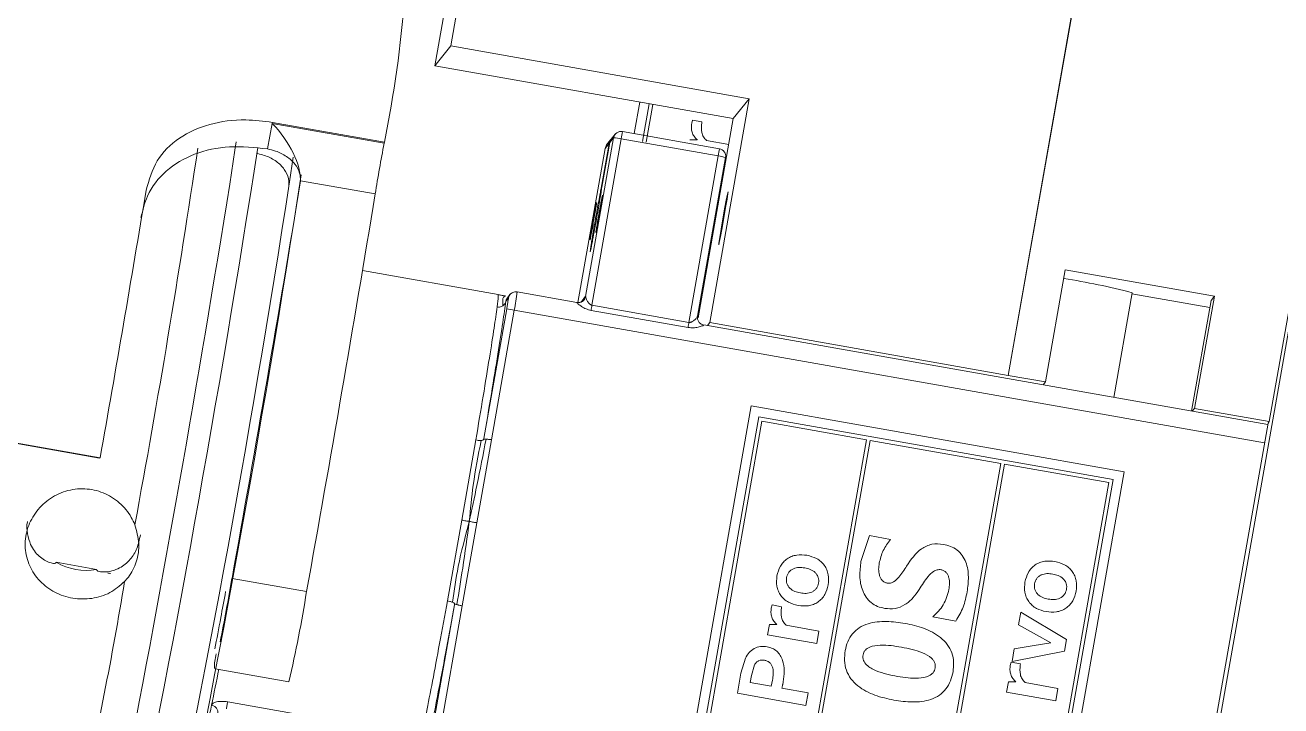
# Model space of a CAD drawing. Header units: millimetres. Extents: x 0 to 1189, y 0 to 841.
# Drawn here: x 363.57 to 370.2, y 474.14 to 477.74 of the extents above; entities that cross this region are included whole.
import ezdxf

# ---------------------------------------------------------------- set-up
doc = ezdxf.new("R2010")
doc.units = ezdxf.units.MM
doc.layers.get('0').update_dxf_attribs({"lineweight": 18})

msp = doc.modelspace()

# ---------------------------------------------------------------- linework, layer by layer
at = {"color": 7, "linetype": 'Continuous', "lineweight": 15}
for p, q in [((371.4075, 482.7591), (369.1856, 470.1583)), ((368.7572, 475.8874), (369.838, 481.9966)), ((370.1357, 475.6437), (371.2165, 481.7529)), ((365.8147, 477.6256), (366.023, 478.807)), ((365.9389, 478.7022), (365.7306, 477.5209)), ((368.7572, 475.8874), (369.1738, 478.2501)), ((365.7306, 477.5209), (365.8147, 477.6256)), ((365.8147, 477.6256), (367.3901, 477.3472)), ((365.7306, 477.5209), (367.306, 477.2424)), ((366.812, 477.3297), (366.7826, 477.1633)), ((366.812, 477.3297), (366.7826, 477.1633)), ((367.1818, 476.1658), (367.3901, 477.3472)), ((367.3901, 477.3472), (367.306, 477.2424)), ((364.8719, 477.2171), (364.846, 477.0822)), ((364.8729, 477.2223), (364.8719, 477.2171)), ((364.8719, 477.2171), (365.4627, 477.1127)), ((364.8729, 477.2223), (365.4637, 477.1179)), ((367.0864, 477.2175), (367.0903, 477.234)), ((367.0903, 477.234), (367.1403, 477.2251)), ((367.306, 477.2424), (367.1207, 476.1915)), ((367.1403, 477.2251), (367.1393, 477.2197)), ((365.4637, 477.1179), (365.4627, 477.1127)), ((366.5266, 476.3036), (366.6744, 477.1418)), ((366.5597, 476.2577), (366.7146, 477.1358)), ((366.6536, 477.1159), (366.6119, 476.8798)), ((366.6583, 477.1296), (366.6374, 477.1036)), ((366.6744, 477.1418), (366.6536, 477.1159)), ((366.6826, 477.1599), (366.6618, 477.1339)), ((366.7146, 477.1358), (367.2266, 477.0453)), ((367.2328, 477.0837), (366.7207, 477.1743)), ((366.7207, 477.1743), (366.7207, 477.1742)), ((367.0764, 477.1309), (367.1148, 477.1305)), ((367.1148, 477.1305), (367.115, 477.1315)), ((366.6292, 477.0855), (366.4857, 476.2716)), ((366.6084, 476.8754), (366.6501, 477.1115)), ((366.6501, 477.1115), (366.6292, 477.0855)), ((367.2327, 477.0837), (367.2328, 477.0837)), ((367.2266, 477.0453), (367.0717, 476.1672)), ((367.1174, 476.1992), (367.2652, 477.0374)), ((365.0214, 476.9144), (365.0209, 476.9145)), ((365.4152, 476.8448), (365.0214, 476.9144)), ((366.0647, 476.3145), (365.3483, 476.4411)), ((369.0587, 476.4438), (368.9542, 475.8526)), ((369.8465, 476.3046), (369.0587, 476.4438)), ((366.1332, 476.3198), (366.1306, 476.3175)), ((366.4802, 476.2722), (366.1651, 476.3279)), ((366.1651, 476.3279), (366.1651, 476.3278)), ((369.4119, 476.3234), (369.3145, 475.7712)), ((366.1187, 476.2954), (366.1052, 476.2786)), ((366.1269, 476.3135), (366.1132, 476.2964)), ((366.515, 476.2829), (366.5129, 476.2813)), ((366.5265, 476.3046), (366.5266, 476.3036)), ((367.0717, 476.1672), (366.5597, 476.2577)), ((369.4109, 476.3181), (369.8224, 476.2453)), ((369.8291, 476.2829), (369.726, 475.6985)), ((369.7419, 475.7134), (369.8465, 476.3046)), ((369.8291, 476.2829), (369.8465, 476.3046)), ((365.9889, 475.554), (366.1095, 476.2378)), ((366.0291, 475.548), (366.1496, 476.2318)), ((366.5551, 476.2304), (367.0671, 476.1399)), ((367.1168, 476.1898), (367.1161, 476.1962)), ((370.128, 475.6274), (367.1497, 476.1538)), ((367.1694, 476.1504), (367.1818, 476.1658)), ((367.1818, 476.1658), (368.7572, 475.8874)), ((368.7572, 475.8874), (368.9542, 475.8526)), ((368.9417, 475.8371), (368.9542, 475.8526)), ((367.4007, 475.7265), (366.7411, 471.9856)), ((367.4008, 475.7265), (366.7411, 471.9856)), ((367.4008, 475.7265), (367.4007, 475.7265)), ((369.37, 475.3784), (367.4008, 475.7265)), ((366.799, 472.0261), (367.4413, 475.6685)), ((367.4413, 475.6685), (369.3121, 475.3379)), ((369.7294, 475.6979), (369.7419, 475.7134)), ((369.7419, 475.7134), (370.1357, 475.6437)), ((363.1721, 475.5897), (363.9598, 475.4505)), ((363.1753, 475.591), (363.963, 475.4518)), ((366.8222, 472.0423), (367.4575, 475.6454)), ((367.4575, 475.6454), (368.0089, 475.5479)), ((369.2969, 470.9144), (370.1295, 475.636)), ((370.1295, 475.636), (370.1357, 475.6437)), ((365.9464, 475.5464), (365.873, 475.1235)), ((365.9518, 475.1095), (366.0291, 475.548)), ((368.0089, 475.5479), (367.3736, 471.9449)), ((367.3933, 471.9414), (368.0286, 475.5444)), ((368.0286, 475.5444), (368.7178, 475.4226)), ((363.9598, 475.4505), (363.963, 475.4518)), ((368.7178, 475.4226), (368.0825, 471.8195)), ((368.1022, 471.8161), (368.7375, 475.4191)), ((368.7375, 475.4191), (369.2889, 475.3217)), ((369.3121, 475.3379), (368.6698, 471.6954)), ((368.7104, 471.6375), (369.37, 475.3784)), ((369.2889, 475.3217), (368.6536, 471.7186)), ((365.873, 475.1235), (365.7966, 474.6968)), ((365.8744, 474.6711), (365.9518, 475.1095)), ((367.9802, 474.9059), (368.0252, 475.0417)), ((368.0252, 475.0417), (368.1365, 475.0221)), ((363.9435, 474.8636), (363.7314, 474.9011)), ((364.6593, 474.8163), (365.0531, 474.7467)), ((365.3527, 471.9456), (365.8343, 474.6771)), ((365.3928, 471.9397), (365.8744, 474.6711)), ((367.5068, 474.6592), (367.5107, 474.6757)), ((367.5107, 474.6757), (367.5607, 474.6668)), ((367.5607, 474.6668), (367.5597, 474.6614)), ((368.4817, 474.5912), (368.3588, 474.613)), ((368.8117, 474.5718), (368.8234, 474.638)), ((368.8234, 474.638), (369.0657, 474.4933)), ((367.4871, 474.5177), (367.4968, 474.5726)), ((367.4968, 474.5726), (367.5352, 474.5722)), ((367.5352, 474.5722), (367.5354, 474.5733)), ((367.5855, 474.5686), (367.7585, 474.538)), ((367.7585, 474.538), (367.7469, 474.4718)), ((368.8117, 474.5718), (368.9062, 474.5185)), ((367.7469, 474.4718), (367.4871, 474.5177)), ((368.9062, 474.5185), (368.9834, 474.4766)), ((368.9834, 474.4766), (368.9832, 474.4756)), ((369.0657, 474.4933), (369.0548, 474.4314)), ((368.7892, 474.4445), (368.7776, 474.3783)), ((369.0548, 474.4314), (368.7776, 474.3783)), ((368.8947, 474.4625), (368.7892, 474.4445)), ((364.5711, 474.3395), (364.9601, 474.2708)), ((367.3701, 474.3951), (367.3463, 474.3151)), ((367.402, 474.3033), (367.4185, 474.3597)), ((368.7685, 474.3568), (368.7724, 474.3733)), ((368.7724, 474.3733), (368.8224, 474.3645)), ((368.8224, 474.3645), (368.8214, 474.359)), ((367.3463, 474.3151), (367.3278, 474.2098)), ((367.3955, 474.2661), (367.402, 474.3033)), ((367.5059, 474.2466), (367.3955, 474.2661)), ((367.5133, 474.2789), (367.5059, 474.2466)), ((368.7488, 474.2153), (368.7585, 474.2702)), ((368.7585, 474.2702), (368.7969, 474.2698)), ((368.7969, 474.2698), (368.7971, 474.2709)), ((368.8472, 474.2662), (369.0203, 474.2356)), ((367.6894, 474.1459), (367.3278, 474.2098)), ((367.5622, 474.2366), (367.7011, 474.2121)), ((367.7011, 474.2121), (367.6894, 474.1459)), ((369.0086, 474.1694), (368.7488, 474.2153)), ((369.0203, 474.2356), (369.0086, 474.1694)), ((365.6606, 473.9836), (364.6366, 474.1646))]:
    msp.add_line(p, q, dxfattribs=at)
at = {"color": 8, "linetype": 'Continuous', "lineweight": 15}
for p, q in [((366.8259, 477.121), (366.8612, 477.321)), ((366.8456, 477.1176), (366.8809, 477.3175)), ((367.1651, 477.1269), (367.282, 477.1062)), ((366.0961, 476.3027), (366.1009, 476.3056)), ((366.5024, 476.2746), (366.5265, 476.3046)), ((366.1496, 476.2318), (370.1111, 475.5316))]:
    msp.add_line(p, q, dxfattribs=at)
for points in [[(364.6806, 477.1206), (364.6741, 477.0754), (364.6471, 476.8963)], [(366.6501, 477.1115), (366.651, 477.1116), (366.6528, 477.1114)], [(366.4801, 476.2721), (366.4802, 476.2722), (366.4802, 476.2722)]]:
    msp.add_lwpolyline(points, dxfattribs=at)
at = {"color": 7, "linetype": 'Continuous', "lineweight": 15}
for points in [[(367.2563, 476.7196), (367.2656, 476.7728), (367.273, 476.8174), (367.2774, 476.8466), (367.2782, 476.856), (367.2753, 476.844), (367.269, 476.8126), (367.2605, 476.7665), (367.2508, 476.7127), (367.2416, 476.6594), (367.2342, 476.6148), (367.2297, 476.5856), (367.2289, 476.5763), (367.2318, 476.5883), (367.2381, 476.6197), (367.2467, 476.6658), (367.2563, 476.7196)], [(366.1651, 476.3278), (366.1572, 476.3284), (366.1571, 476.3284)], [(366.0641, 476.3141), (366.065, 476.3142), (366.0654, 476.312), (366.0654, 476.3073), (366.065, 476.3002), (366.0641, 476.2907), (366.0628, 476.2789), (366.0612, 476.2648), (366.059, 476.2483)], [(366.4802, 476.2722), (366.4802, 476.2722), (366.4802, 476.2721)]]:
    msp.add_lwpolyline(points, dxfattribs=at)
for centre, radius, start, end in [((359.4867, 478.341), 6.1009, 348.43461, 355.70793), ((366.6894, 477.1046), 0.0399, 137.40566, 169.99945), ((366.6895, 477.1045), 0.04, 141.27719, 169.98799), ((366.6929, 477.1089), 0.04, 141.2512, 170.01447), ((366.7138, 477.1349), 0.04, 79.96976, 170.00633), ((366.7138, 477.1349), 0.04, 141.25144, 170.01374), ((366.6376, 476.7568), 0.3868, 78.51625, 84.53458), ((281.875, 490.0375), 83.9255, 348.380966, 351.124788), ((376.5536, 475.0095), 11.2885, 169.26227, 170.64315), ((366.6687, 477.0786), 0.04, 141.27746, 169.98821), ((367.2258, 477.0444), 0.04, 350.00609, 79.99569), ((367.1761, 476.7021), 0.3469, 75.12271, 81.63575), ((294.6525, 487.7658), 71.1989, 347.974657, 351.259425), ((211.3192, 502.4571), 155.0143, 349.967204, 350.496995), ((271.2497, 491.8185), 94.582, 349.00316, 350.922529), ((225.9528, 499.8357), 140.9449, 349.775116, 350.640649), ((226.3445, 499.7665), 140.9471, 349.775123, 350.640642), ((368.5574, 473.1114), 3.3237, 75.10297, 81.46458), ((366.4873, 476.3108), 0.0399, 259.79972, 349.6733), ((368.4675, 475.9195), 1.9375, 169.94682, 170.76532), ((366.0726, 475.8528), 0.3868, 78.51625, 84.53456), ((369.0062, 475.8244), 1.9646, 169.95246, 170.75968), ((367.1494, 476.1534), 0.000494, 325.40912, 51.64147), ((363.8878, 475.1673), 0.3087, 239.56116, 280.38998), ((340.4815, 479.1341), 24.5603, 349.08137, 349.8745), ((357.8022, 475.9175), 7.3448, 347.04458, 350.82795), ((364.8733, 474.3431), 0.307, 165.95279, 180.50807)]:
    msp.add_arc(centre, radius, start, end, dxfattribs=at)
at = {"color": 8, "linetype": 'Continuous', "lineweight": 15}
for centre, radius, start, end in [((366.0935, 477.2555), 0.6325, 349.09455, 352.62052), ((308.5881, 485.4058), 56.5063, 349.48998, 351.53331), ((366.6078, 477.1647), 0.6302, 349.08579, 352.62363), ((294.4561, 487.8121), 71.3448, 347.969557, 351.314493), ((364.5998, 476.5305), 1.5784, 349.09104, 352.62293), ((366.1581, 476.2885), 0.04, 133.46057, 169.98267), ((366.4784, 476.2717), 0.00187, 352.03027, 12.61926), ((366.4871, 476.3115), 0.0399, 310.53441, 350.01935), ((346.1015, 477.7579), 18.2324, 346.87406, 350.66302), ((353.2911, 476.5386), 11.5112, 348.00785, 348.97006), ((364.1632, 474.2058), 0.3923, 339.31582, 351.35699)]:
    msp.add_arc(centre, radius, start, end, dxfattribs=at)
at = {"color": 7, "linetype": 'Continuous', "lineweight": 15}
msp.add_ellipse((364.8496, 477.0788), major_axis=(-0.148, 0.215), ratio=0.402557, start_param=3.614341, end_param=5.110995, dxfattribs=at)
for points, knots in [([(364.2062, 476.8644), (364.2216, 476.9184), (364.2523, 477.0264), (364.374, 477.1463), (364.5372, 477.2195), (364.7123, 477.2426), (364.8257, 477.2283), (364.8729, 477.2223)], [0, 0, 0, 0, 0.1800156, 0.3601596, 0.5380231, 0.7168313, 0.8443721, 0.8443721, 0.8443721, 0.8443721]), ([(367.115, 477.1315), (367.1093, 477.1371), (367.0979, 477.1482), (367.0875, 477.1701), (367.0843, 477.1899), (367.0847, 477.2057), (367.0858, 477.2136), (367.0864, 477.2175)], [0, 0, 0, 0, 0.02377193, 0.04754433, 0.07131033, 0.08322006, 0.09513947, 0.09513947, 0.09513947, 0.09513947]), ([(367.1393, 477.2197), (367.1378, 477.2028), (367.1354, 477.1775), (367.1473, 477.145), (367.1591, 477.1329), (367.1651, 477.1269)], [0, 0, 0, 0, 0.0503418, 0.0755808, 0.100815, 0.100815, 0.100815, 0.100815]), ([(364.846, 477.0822), (364.7789, 477.0893), (364.6447, 477.1037), (364.4561, 477.0621), (364.3048, 476.973), (364.2113, 476.8521), (364.1882, 476.759), (364.1786, 476.7203)], [0, 0, 0, 0, 0.1809191, 0.3618501, 0.5423193, 0.7210009, 0.8480928, 0.8480928, 0.8480928, 0.8480928]), ([(364.7883, 477.0595), (364.8102, 477.0541), (364.8539, 477.0431), (364.9082, 477.0084), (364.9458, 476.9641), (364.9601, 476.9225), (364.9593, 476.8978), (364.959, 476.8903)], [0, 0, 0, 0, 0.0592243, 0.1184485, 0.1776509, 0.2367943, 0.2629849, 0.2629849, 0.2629849, 0.2629849]), ([(365.0209, 476.9145), (365.0203, 476.9278), (365.0192, 476.9581), (364.9944, 477.0035), (364.9497, 477.0442), (364.897, 477.0707), (364.8606, 477.0789), (364.846, 477.0822)], [0, 0, 0, 0, 0.0463579, 0.1057238, 0.1649933, 0.2243068, 0.2637416, 0.2637416, 0.2637416, 0.2637416]), ([(366.5788, 476.7155), (366.5816, 476.7312), (366.5873, 476.7632), (366.5955, 476.8083), (366.603, 476.848), (366.6066, 476.8664), (366.6084, 476.8754)], [0, 0, 0, 0, 0.0399485, 0.0813404, 0.1227202, 0.1626669, 0.1626669, 0.1626669, 0.1626669]), ([(366.6119, 476.8798), (366.6107, 476.8714), (366.6081, 476.8543), (366.6018, 476.8161), (366.5943, 476.7719), (366.5887, 476.74), (366.586, 476.7244)], [0, 0, 0, 0, 0.0386867, 0.0787729, 0.1188648, 0.1575492, 0.1575492, 0.1575492, 0.1575492]), ([(366.5649, 476.6981), (366.5672, 476.711), (366.5718, 476.7368), (366.578, 476.7702), (366.5825, 476.7929), (366.5846, 476.8015), (366.584, 476.7948), (366.5808, 476.7737), (366.5755, 476.7415), (366.571, 476.7158), (366.5688, 476.7029)], [0, 0, 0, 0, 0.0250007, 0.0499985, 0.0749961, 0.0999941, 0.1249914, 0.1499895, 0.174988, 0.1999883, 0.1999883, 0.1999883, 0.1999883]), ([(366.596, 476.7369), (366.5983, 476.7498), (366.6029, 476.7757), (366.6091, 476.809), (366.6136, 476.8317), (366.6158, 476.8403), (366.6152, 476.8336), (366.612, 476.8125), (366.6066, 476.7803), (366.6021, 476.7546), (366.5999, 476.7417)], [0, 0, 0, 0, 0.0250029, 0.0500034, 0.0750036, 0.1000058, 0.125007, 0.1500077, 0.1750088, 0.2000117, 0.2000117, 0.2000117, 0.2000117]), ([(366.586, 476.7244), (366.5829, 476.7072), (366.576, 476.6685), (366.5672, 476.6208), (366.5604, 476.585), (366.5563, 476.5638), (366.5546, 476.5563), (366.554, 476.5536)], [0, 0, 0, 0, 0.040801, 0.0924133, 0.1226156, 0.1553747, 0.173756, 0.173756, 0.173756, 0.173756]), ([(366.5999, 476.7417), (366.5976, 476.7288), (366.593, 476.703), (366.5868, 476.6696), (366.5823, 476.6469), (366.5801, 476.6383), (366.5807, 476.645), (366.584, 476.6661), (366.5893, 476.6983), (366.5938, 476.724), (366.596, 476.7369)], [0, 0, 0, 0, 0.0250008, 0.0499977, 0.0749954, 0.0999936, 0.124991, 0.1499893, 0.1749878, 0.1999883, 0.1999883, 0.1999883, 0.1999883]), ([(366.5688, 476.7029), (366.5665, 476.69), (366.5619, 476.6642), (366.5556, 476.6308), (366.5511, 476.6081), (366.549, 476.5995), (366.5496, 476.6062), (366.5528, 476.6273), (366.5581, 476.6595), (366.5626, 476.6852), (366.5649, 476.6981)], [0, 0, 0, 0, 0.0250033, 0.0500027, 0.0750045, 0.100005, 0.1250081, 0.1500073, 0.1750083, 0.2000117, 0.2000117, 0.2000117, 0.2000117]), ([(366.5541, 476.5536), (366.5531, 476.5493), (366.5514, 476.5416), (366.5512, 476.5428), (366.5526, 476.5491), (366.5541, 476.5553), (366.5559, 476.5593), (366.5562, 476.5599)], [0, 0, 0, 0, 0.01069226, 0.01901095, 0.02481652, 0.02849347, 0.02910222, 0.02910222, 0.02910222, 0.02910222]), ([(366.1651, 476.3264), (366.1622, 476.327), (366.1563, 476.3282), (366.147, 476.327), (366.1379, 476.3236), (366.1327, 476.3192), (366.1302, 476.3171)], [0, 0, 0, 0, 0.00908307, 0.01856183, 0.02823584, 0.03785508, 0.03785508, 0.03785508, 0.03785508]), ([(366.1052, 476.2786), (366.1004, 476.2444), (366.0908, 476.1752), (366.0642, 476.0057), (366.0304, 475.7987), (366.0026, 475.6349), (365.9889, 475.554)], [0, 0, 0, 0, 0.1813245, 0.366918, 0.5525146, 0.7338419, 0.7338419, 0.7338419, 0.7338419]), ([(366.059, 476.2483), (366.0635, 476.248), (366.0709, 476.2474), (366.0811, 476.2503), (366.0863, 476.2533), (366.089, 476.2549)], [0, 0, 0, 0, 0.01333763, 0.02192803, 0.03135559, 0.03135559, 0.03135559, 0.03135559]), ([(366.1032, 476.307), (366.0956, 476.3082), (366.0825, 476.3101), (366.0695, 476.3129), (366.0641, 476.3141)], [0, 0, 0, 0, 0.02311586, 0.03975824, 0.03975824, 0.03975824, 0.03975824]), ([(366.089, 476.2549), (366.0887, 476.2749), (366.0883, 476.3004), (366.0947, 476.3023), (366.0961, 476.3027)], [0, 0, 0, 0, 0.0395846, 0.05026143, 0.05026143, 0.05026143, 0.05026143]), ([(366.089, 476.2549), (366.0915, 476.257), (366.0965, 476.261), (366.1016, 476.2683), (366.1041, 476.2743), (366.1049, 476.2774), (366.1051, 476.2783), (366.1052, 476.2785), (366.1052, 476.2786), (366.1052, 476.2786)], [0, 0, 0, 0, 0.00903633, 0.01774471, 0.02491418, 0.02747792, 0.02847663, 0.02892215, 0.02935391, 0.02935391, 0.02935391, 0.02935391]), ([(366.1052, 476.2786), (366.1052, 476.2787), (366.1052, 476.2789), (366.1054, 476.2797), (366.106, 476.2823), (366.1078, 476.288), (366.1124, 476.2965), (366.1183, 476.3015), (366.1216, 476.3043)], [0, 0, 0, 0, 0.00060055, 0.00129749, 0.00315291, 0.00917162, 0.01852147, 0.03129659, 0.03129659, 0.03129659, 0.03129659]), ([(366.1187, 476.2954), (366.1187, 476.2948), (366.1187, 476.2939), (366.1177, 476.2868), (366.1165, 476.2794), (366.115, 476.2702), (366.1128, 476.2566), (366.1108, 476.2452), (366.1095, 476.2378)], [0, 0, 0, 0, 0.01397613, 0.02166854, 0.02918366, 0.03687648, 0.04439366, 0.05836714, 0.05836714, 0.05836714, 0.05836714]), ([(366.5129, 476.2813), (366.5111, 476.2798), (366.5067, 476.2761), (366.4984, 476.2729), (366.4892, 476.2712), (366.4831, 476.2718), (366.4802, 476.2721)], [0, 0, 0, 0, 0.00724154, 0.01699951, 0.026378, 0.03517057, 0.03517057, 0.03517057, 0.03517057]), ([(366.4802, 476.2715), (366.4806, 476.2707), (366.4814, 476.2691), (366.4892, 476.262), (366.5045, 476.2508), (366.5277, 476.2374), (366.546, 476.2327), (366.5551, 476.2304)], [0, 0, 0, 0, 0.01044933, 0.02174548, 0.04341648, 0.06511613, 0.08681819, 0.08681819, 0.08681819, 0.08681819]), ([(366.5597, 476.2577), (366.5584, 476.258), (366.5556, 476.2587), (366.5501, 476.2617), (366.542, 476.2692), (366.5344, 476.2817), (366.5292, 476.2932), (366.5268, 476.3006), (366.5267, 476.3027), (366.5266, 476.3036)], [0, 0, 0, 0, 0.00317902, 0.00665497, 0.01487117, 0.0296741, 0.04445838, 0.05239768, 0.05930012, 0.05930012, 0.05930012, 0.05930012]), ([(365.9464, 475.5464), (365.9598, 475.6257), (365.9867, 475.7843), (366.0193, 475.9838), (366.045, 476.1476), (366.0544, 476.2147), (366.059, 476.2483)], [0, 0, 0, 0, 0.1777331, 0.355456, 0.5331855, 0.7109134, 0.7109134, 0.7109134, 0.7109134]), ([(367.1174, 476.1992), (367.1171, 476.1983), (367.1164, 476.1964), (367.1119, 476.1903), (367.1035, 476.1811), (367.0922, 476.1719), (367.0822, 476.1677), (367.0759, 476.1667), (367.0731, 476.167), (367.0717, 476.1672)], [0, 0, 0, 0, 0.00682051, 0.0146564, 0.02929217, 0.04392237, 0.05206363, 0.05550706, 0.05865481, 0.05865481, 0.05865481, 0.05865481]), ([(367.1498, 476.1531), (367.1449, 476.1545), (367.1374, 476.1567), (367.1291, 476.1632), (367.1237, 476.1694), (367.1198, 476.1765), (367.1165, 476.1865), (367.117, 476.1942), (367.1174, 476.1992)], [0, 0, 0, 0, 0.01495355, 0.02300366, 0.03122914, 0.03944574, 0.0474978, 0.062456, 0.062456, 0.062456, 0.062456]), ([(367.0671, 476.1399), (367.0765, 476.139), (367.0952, 476.1371), (367.1212, 476.1418), (367.1389, 476.1472), (367.1483, 476.1512), (367.1493, 476.1525), (367.1498, 476.1531)], [0, 0, 0, 0, 0.02136417, 0.04268845, 0.06394952, 0.07507598, 0.08536488, 0.08536488, 0.08536488, 0.08536488]), ([(366.0006, 475.5507), (365.9848, 475.4694), (365.9566, 475.3243), (365.9257, 475.18), (365.9121, 475.1166)], [0, 0, 0, 0, 0.2481195, 0.4430549, 0.4430549, 0.4430549, 0.4430549]), ([(365.9748, 475.5439), (365.9595, 475.466), (365.932, 475.327), (365.9182, 475.1808), (365.9121, 475.1166)], [0, 0, 0, 0, 0.2424034, 0.4322051, 0.4322051, 0.4322051, 0.4322051]), ([(365.9748, 475.5439), (365.9724, 475.5438), (365.9677, 475.5436), (365.958, 475.5444), (365.9508, 475.5456), (365.9464, 475.5464)], [0, 0, 0, 0, 0.00860781, 0.01645766, 0.02863952, 0.02863952, 0.02863952, 0.02863952]), ([(365.9889, 475.554), (365.9889, 475.5539), (365.9888, 475.5536), (365.9887, 475.5529), (365.9884, 475.5517), (365.9877, 475.5494), (365.9859, 475.547), (365.9816, 475.5448), (365.9771, 475.5442), (365.9748, 475.5439)], [0, 0, 0, 0, 0.00028254, 0.00057032, 0.00122342, 0.00290096, 0.00759063, 0.01328512, 0.01919259, 0.01919259, 0.01919259, 0.01919259]), ([(366.0006, 475.5507), (365.9978, 475.5508), (365.9928, 475.5509), (365.9895, 475.5512), (365.9887, 475.5518), (365.9887, 475.5528), (365.9888, 475.5535), (365.9889, 475.5539), (365.9889, 475.554)], [0, 0, 0, 0, 0.00578905, 0.01002811, 0.01275362, 0.01359557, 0.01391137, 0.014183, 0.014183, 0.014183, 0.014183]), ([(366.0291, 475.548), (366.0265, 475.5483), (366.0212, 475.5489), (366.0137, 475.5496), (366.0066, 475.5503), (366.0026, 475.5505), (366.0006, 475.5507)], [0, 0, 0, 0, 0.00713922, 0.01427785, 0.02141745, 0.02855629, 0.02855629, 0.02855629, 0.02855629]), ([(364.0924, 474.7999), (364.0676, 474.7783), (364.0181, 474.7351), (363.92, 474.7056), (363.8179, 474.7065), (363.7215, 474.7389), (363.6415, 474.7985), (363.5861, 474.88), (363.5623, 474.9754), (363.573, 475.0737), (363.6165, 475.1637), (363.6877, 475.2358), (363.7795, 475.2815), (363.8814, 475.2944), (363.9813, 475.2726), (364.0676, 475.2192), (364.1209, 475.1556), (364.1404, 475.112), (364.1464, 475.0986)], [0, 0, 0, 0, 0.100155, 0.200319, 0.300073, 0.39859, 0.497027, 0.596643, 0.696881, 0.796221, 0.894558, 0.99331, 1.093269, 1.193368, 1.292285, 1.390548, 1.489693, 1.53346, 1.53346, 1.53346, 1.53346]), ([(363.5798, 475.1155), (363.5797, 475.1153), (363.574, 475.0928), (363.5792, 475.0491), (363.5967, 474.9837), (363.6394, 474.9285), (363.6886, 474.9), (363.721, 474.8936), (363.7304, 474.8968), (363.7312, 474.9005), (363.7314, 474.9011)], [0, 0, 0, 0, 0.000517, 0.0457549, 0.0925856, 0.1639305, 0.2371574, 0.272228, 0.297855, 0.3030565, 0.3030565, 0.3030565, 0.3030565]), ([(364.1464, 475.0986), (364.1556, 475.0661), (364.1741, 475.001), (364.1588, 474.9026), (364.1258, 474.8379), (364.0991, 474.8075), (364.0924, 474.7999)], [0, 0, 0, 0, 0.0985554, 0.1968966, 0.2890635, 0.3200259, 0.3200259, 0.3200259, 0.3200259]), ([(365.9121, 475.1166), (365.8907, 475.0371), (365.8524, 474.8949), (365.8329, 474.7528), (365.8243, 474.69)], [0, 0, 0, 0, 0.2433749, 0.4359502, 0.4359502, 0.4359502, 0.4359502]), ([(365.9121, 475.1166), (365.9009, 475.0344), (365.8808, 474.8878), (365.8571, 474.7418), (365.8467, 474.6777)], [0, 0, 0, 0, 0.2488964, 0.4437097, 0.4437097, 0.4437097, 0.4437097]), ([(365.873, 475.1235), (365.8801, 475.1222), (365.8931, 475.1199), (365.9062, 475.1176), (365.9121, 475.1166)], [0, 0, 0, 0, 0.02168032, 0.03974339, 0.03974339, 0.03974339, 0.03974339]), ([(365.9121, 475.1166), (365.9198, 475.1152), (365.933, 475.1129), (365.9462, 475.1105), (365.9518, 475.1095)], [0, 0, 0, 0, 0.02337892, 0.04024789, 0.04024789, 0.04024789, 0.04024789]), ([(363.9435, 474.8636), (363.9452, 474.8604), (363.9495, 474.8519), (363.9959, 474.8469), (364.0596, 474.862), (364.1206, 474.9096), (364.1607, 474.971), (364.1706, 475.021), (364.1755, 475.0459)], [0, 0, 0, 0, 0.0304808, 0.0778881, 0.1698514, 0.2375567, 0.291211, 0.3446039, 0.3446039, 0.3446039, 0.3446039]), ([(368.1365, 475.0221), (368.1222, 475.0031), (368.0935, 474.9651), (368.0822, 474.9189), (368.0765, 474.8958)], [0, 0, 0, 0, 0.0706109, 0.1413201, 0.1413201, 0.1413201, 0.1413201]), ([(368.2211, 474.8812), (368.2443, 474.9148), (368.2734, 474.9569), (368.3255, 474.9878), (368.3642, 475.0004), (368.3946, 474.9975), (368.4148, 474.9955)], [0, 0, 0, 0, 0.1203741, 0.1506087, 0.1808318, 0.2410215, 0.2410215, 0.2410215, 0.2410215]), ([(368.4148, 474.9955), (368.4277, 474.9926), (368.4536, 474.9868), (368.4888, 474.9671), (368.5164, 474.9379), (368.5413, 474.8907), (368.5509, 474.8236), (368.544, 474.7712), (368.5406, 474.745)], [0, 0, 0, 0, 0.0397656, 0.0794647, 0.1191767, 0.158897, 0.2381193, 0.3176343, 0.3176343, 0.3176343, 0.3176343]), ([(367.5367, 474.829), (367.5413, 474.8466), (367.5481, 474.8731), (367.5697, 474.9026), (367.5902, 474.9205), (367.6145, 474.933), (367.6498, 474.9422), (367.677, 474.9396), (367.6951, 474.9378)], [0, 0, 0, 0, 0.0540706, 0.081187, 0.1082954, 0.135414, 0.1625384, 0.2166337, 0.2166337, 0.2166337, 0.2166337]), ([(367.6951, 474.9378), (367.7127, 474.9333), (367.7391, 474.9265), (367.7689, 474.9056), (367.7874, 474.8857), (367.8006, 474.8619), (367.8111, 474.827), (367.8085, 474.7999), (367.8068, 474.7818)], [0, 0, 0, 0, 0.0539364, 0.0809943, 0.1080389, 0.1350788, 0.1621236, 0.2160307, 0.2160307, 0.2160307, 0.2160307]), ([(367.5877, 474.82), (367.5889, 474.8251), (367.5913, 474.8351), (367.5989, 474.8486), (367.6096, 474.8597), (367.6273, 474.87), (367.653, 474.8754), (367.6733, 474.8729), (367.6834, 474.8716)], [0, 0, 0, 0, 0.0155445, 0.0309646, 0.045938, 0.0613517, 0.0919407, 0.1226135, 0.1226135, 0.1226135, 0.1226135]), ([(367.6834, 474.8716), (367.6934, 474.8693), (367.7132, 474.8648), (367.7354, 474.851), (367.7485, 474.8352), (367.7551, 474.8212), (367.7571, 474.8085), (367.757, 474.7983), (367.7562, 474.7933), (367.7559, 474.7908)], [0, 0, 0, 0, 0.0305579, 0.0610305, 0.0763063, 0.0915761, 0.1068569, 0.1145164, 0.1221664, 0.1221664, 0.1221664, 0.1221664]), ([(368.1055, 474.6577), (368.0928, 474.6606), (368.0672, 474.6664), (368.0331, 474.6871), (368.0063, 474.7161), (367.9818, 474.7625), (367.9706, 474.8283), (367.977, 474.88), (367.9802, 474.9059)], [0, 0, 0, 0, 0.0391955, 0.0783271, 0.117572, 0.1566354, 0.2347599, 0.3131093, 0.3131093, 0.3131093, 0.3131093]), ([(368.0765, 474.8958), (368.0751, 474.8854), (368.0723, 474.8648), (368.0751, 474.8382), (368.0824, 474.8184), (368.0914, 474.8054), (368.1034, 474.7954), (368.1133, 474.7927), (368.1184, 474.7913)], [0, 0, 0, 0, 0.0312666, 0.0624925, 0.0790992, 0.0943169, 0.1094511, 0.1249289, 0.1249289, 0.1249289, 0.1249289]), ([(368.1184, 474.7913), (368.1244, 474.7909), (368.1365, 474.79), (368.1587, 474.8008), (368.1802, 474.822), (368.2017, 474.8509), (368.2146, 474.8711), (368.2211, 474.8812)], [0, 0, 0, 0, 0.0179167, 0.0358625, 0.0718051, 0.1078363, 0.143872, 0.143872, 0.143872, 0.143872]), ([(368.4028, 474.8618), (368.3959, 474.8623), (368.3822, 474.8631), (368.3572, 474.8504), (368.324, 474.8159), (368.3024, 474.7813), (368.288, 474.7581)], [0, 0, 0, 0, 0.0202954, 0.040651, 0.0813532, 0.1630232, 0.1630232, 0.1630232, 0.1630232]), ([(368.4445, 474.7567), (368.446, 474.7673), (368.4489, 474.7881), (368.4463, 474.8148), (368.4393, 474.8346), (368.4304, 474.8478), (368.4181, 474.8577), (368.4079, 474.8604), (368.4028, 474.8618)], [0, 0, 0, 0, 0.0320967, 0.0630515, 0.0797486, 0.094556, 0.1103122, 0.1260777, 0.1260777, 0.1260777, 0.1260777]), ([(368.8461, 474.7965), (368.8506, 474.8142), (368.8575, 474.8406), (368.879, 474.8701), (368.8995, 474.8881), (368.9238, 474.9005), (368.9591, 474.9097), (368.9863, 474.9071), (369.0044, 474.9053)], [0, 0, 0, 0, 0.0540593, 0.0811853, 0.108286, 0.1354047, 0.162532, 0.2166276, 0.2166276, 0.2166276, 0.2166276]), ([(369.0044, 474.9053), (369.022, 474.9008), (369.0484, 474.894), (369.0782, 474.8732), (369.0967, 474.8532), (369.1099, 474.8294), (369.1204, 474.7945), (369.1178, 474.7674), (369.1161, 474.7493)], [0, 0, 0, 0, 0.0539363, 0.0809873, 0.1080319, 0.1350718, 0.162128, 0.216035, 0.216035, 0.216035, 0.216035]), ([(364.018, 474.8413), (364.0154, 474.8418), (364.01, 474.8428), (364.0053, 474.8439), (364.0029, 474.8444)], [0, 0, 0, 0, 0.0075138, 0.01540828, 0.01540828, 0.01540828, 0.01540828]), ([(367.6484, 474.673), (367.6309, 474.6775), (367.6045, 474.6843), (367.5747, 474.7051), (367.5562, 474.7251), (367.543, 474.7489), (367.5325, 474.7838), (367.5351, 474.8109), (367.5367, 474.829)], [0, 0, 0, 0, 0.05393, 0.0809784, 0.1080202, 0.1350527, 0.1620891, 0.2159834, 0.2159834, 0.2159834, 0.2159834]), ([(367.6601, 474.7392), (367.6501, 474.7415), (367.6303, 474.746), (367.608, 474.7599), (367.5949, 474.7755), (367.5885, 474.7895), (367.586, 474.8047), (367.5871, 474.8149), (367.5877, 474.82)], [0, 0, 0, 0, 0.0305709, 0.0610552, 0.0765855, 0.0914294, 0.1067766, 0.1221884, 0.1221884, 0.1221884, 0.1221884]), ([(368.9577, 474.6405), (368.9402, 474.645), (368.9138, 474.6518), (368.884, 474.6727), (368.8655, 474.6927), (368.8523, 474.7165), (368.8418, 474.7513), (368.8444, 474.7785), (368.8461, 474.7965)], [0, 0, 0, 0, 0.0539338, 0.0809823, 0.1080152, 0.1350477, 0.1620841, 0.2159904, 0.2159904, 0.2159904, 0.2159904]), ([(368.897, 474.7875), (368.8982, 474.7926), (368.9006, 474.8026), (368.9082, 474.8161), (368.9189, 474.8272), (368.9366, 474.8375), (368.9623, 474.8429), (368.9826, 474.8404), (368.9927, 474.8391)], [0, 0, 0, 0, 0.015556, 0.030976, 0.0459409, 0.0613545, 0.0919435, 0.1226154, 0.1226154, 0.1226154, 0.1226154]), ([(368.9927, 474.8391), (369.0027, 474.8368), (369.0225, 474.8323), (369.0448, 474.8185), (369.0578, 474.8027), (369.0644, 474.7888), (369.0664, 474.7761), (369.0663, 474.7659), (369.0655, 474.7608), (369.0652, 474.7583)], [0, 0, 0, 0, 0.030558, 0.0610307, 0.0763157, 0.0915855, 0.1068545, 0.114514, 0.1221759, 0.1221759, 0.1221759, 0.1221759]), ([(367.8068, 474.7818), (367.8023, 474.7641), (367.7955, 474.7376), (367.7739, 474.7082), (367.7535, 474.6903), (367.7291, 474.6779), (367.6939, 474.6684), (367.6665, 474.6712), (367.6484, 474.673)], [0, 0, 0, 0, 0.0540888, 0.0812179, 0.108339, 0.1350149, 0.1626032, 0.2167202, 0.2167202, 0.2167202, 0.2167202]), ([(367.7559, 474.7908), (367.7547, 474.7858), (367.7523, 474.7758), (367.7446, 474.7624), (367.7338, 474.7514), (367.7162, 474.7409), (367.6905, 474.7354), (367.6702, 474.7379), (367.6601, 474.7392)], [0, 0, 0, 0, 0.0153657, 0.0306318, 0.045945, 0.0612826, 0.0918339, 0.1224869, 0.1224869, 0.1224869, 0.1224869]), ([(368.288, 474.7581), (368.2774, 474.7429), (368.2562, 474.7124), (368.2144, 474.675), (368.1614, 474.6526), (368.1242, 474.656), (368.1055, 474.6577)], [0, 0, 0, 0, 0.0557708, 0.1114501, 0.1669298, 0.2224728, 0.2224728, 0.2224728, 0.2224728]), ([(368.3588, 474.613), (368.3795, 474.6331), (368.4211, 474.6732), (368.4367, 474.7289), (368.4445, 474.7567)], [0, 0, 0, 0, 0.0852025, 0.1703757, 0.1703757, 0.1703757, 0.1703757]), ([(368.5406, 474.745), (368.535, 474.7177), (368.5239, 474.6632), (368.4958, 474.6152), (368.4817, 474.5912)], [0, 0, 0, 0, 0.0829937, 0.1657661, 0.1657661, 0.1657661, 0.1657661]), ([(368.9694, 474.7067), (368.9595, 474.709), (368.9396, 474.7135), (368.9173, 474.7274), (368.9042, 474.7431), (368.8978, 474.757), (368.8953, 474.7722), (368.8964, 474.7824), (368.897, 474.7875)], [0, 0, 0, 0, 0.030571, 0.0610553, 0.0765948, 0.0914389, 0.1067743, 0.122186, 0.122186, 0.122186, 0.122186]), ([(369.1161, 474.7493), (369.1116, 474.7316), (369.1048, 474.7051), (369.0832, 474.6757), (369.0628, 474.6578), (369.0384, 474.6454), (369.0032, 474.6359), (368.9759, 474.6387), (368.9577, 474.6405)], [0, 0, 0, 0, 0.0540888, 0.0812178, 0.1083389, 0.1350149, 0.1626031, 0.2167201, 0.2167201, 0.2167201, 0.2167201]), ([(369.0652, 474.7583), (369.064, 474.7533), (369.0616, 474.7434), (369.0539, 474.7299), (369.0431, 474.7189), (369.0255, 474.7084), (368.9998, 474.7029), (368.9796, 474.7054), (368.9694, 474.7067)], [0, 0, 0, 0, 0.0153542, 0.0306203, 0.0459335, 0.0612773, 0.091826, 0.122478, 0.122478, 0.122478, 0.122478]), ([(365.6606, 473.9836), (365.6686, 474.0223), (365.6845, 474.0998), (365.7172, 474.269), (365.7546, 474.4676), (365.7826, 474.6204), (365.7966, 474.6968)], [0, 0, 0, 0, 0.1815229, 0.3630444, 0.5445721, 0.7260938, 0.7260938, 0.7260938, 0.7260938]), ([(365.8343, 474.6771), (365.82, 474.5989), (365.7911, 474.4411), (365.7523, 474.2353), (365.7185, 474.0602), (365.702, 473.9803), (365.6939, 473.9408)], [0, 0, 0, 0, 0.185558, 0.3749005, 0.5641788, 0.7495162, 0.7495162, 0.7495162, 0.7495162]), ([(365.7966, 474.6968), (365.801, 474.696), (365.8082, 474.6947), (365.8176, 474.6924), (365.822, 474.6908), (365.8243, 474.69)], [0, 0, 0, 0, 0.01215294, 0.01998447, 0.02856841, 0.02856841, 0.02856841, 0.02856841]), ([(365.8243, 474.69), (365.8263, 474.6891), (365.8303, 474.6872), (365.8337, 474.6842), (365.8347, 474.6816), (365.8346, 474.6794), (365.8345, 474.6782), (365.8344, 474.6775), (365.8343, 474.6772), (365.8343, 474.6771)], [0, 0, 0, 0, 0.00563808, 0.01106855, 0.0155437, 0.01713993, 0.01776149, 0.01804608, 0.01831025, 0.01831025, 0.01831025, 0.01831025]), ([(365.8343, 474.6771), (365.8343, 474.6772), (365.8344, 474.6776), (365.8345, 474.6783), (365.8349, 474.6795), (365.8359, 474.68), (365.8391, 474.6797), (365.8439, 474.6784), (365.8467, 474.6777)], [0, 0, 0, 0, 0.00027698, 0.0005996, 0.00145986, 0.0042455, 0.00857936, 0.01449542, 0.01449542, 0.01449542, 0.01449542]), ([(365.8467, 474.6777), (365.8486, 474.6772), (365.8525, 474.6763), (365.8594, 474.6747), (365.8668, 474.6729), (365.8719, 474.6717), (365.8744, 474.6711)], [0, 0, 0, 0, 0.00712664, 0.01425375, 0.02138101, 0.02850905, 0.02850905, 0.02850905, 0.02850905]), ([(367.5597, 474.6614), (367.5582, 474.6445), (367.5558, 474.6192), (367.5677, 474.5867), (367.5795, 474.5746), (367.5855, 474.5686)], [0, 0, 0, 0, 0.0503419, 0.0755808, 0.1008061, 0.1008061, 0.1008061, 0.1008061]), ([(367.5354, 474.5733), (367.5297, 474.5788), (367.5183, 474.59), (367.5079, 474.6118), (367.5047, 474.6316), (367.5051, 474.6474), (367.5062, 474.6553), (367.5068, 474.6592)], [0, 0, 0, 0, 0.02377194, 0.04754431, 0.07129857, 0.08320827, 0.09512768, 0.09512768, 0.09512768, 0.09512768]), ([(367.8971, 474.4347), (367.9007, 474.4507), (367.9081, 474.4828), (367.9334, 474.5253), (367.9707, 474.5583), (368.0316, 474.5847), (368.1153, 474.5925), (368.1802, 474.5831), (368.2127, 474.5784)], [0, 0, 0, 0, 0.0492702, 0.0984805, 0.1458845, 0.1968659, 0.2951745, 0.3937661, 0.3937661, 0.3937661, 0.3937661]), ([(368.2127, 474.5784), (368.2458, 474.5713), (368.3121, 474.5571), (368.3891, 474.5174), (368.4374, 474.4692), (368.4622, 474.4241), (368.4721, 474.3735), (368.4681, 474.3398), (368.4661, 474.3229)], [0, 0, 0, 0, 0.101817, 0.2033252, 0.2546905, 0.3049988, 0.3558146, 0.4066923, 0.4066923, 0.4066923, 0.4066923]), ([(367.9913, 474.4126), (367.9924, 474.4172), (367.9947, 474.4264), (368.0028, 474.4381), (368.0137, 474.4473), (368.0391, 474.4601), (368.1016, 474.4677), (368.1575, 474.4591), (368.1947, 474.4533)], [0, 0, 0, 0, 0.0141447, 0.0282985, 0.0418948, 0.0566455, 0.1130988, 0.2263781, 0.2263781, 0.2263781, 0.2263781]), ([(368.9832, 474.4756), (368.9684, 474.4737), (368.9388, 474.47), (368.9094, 474.465), (368.8947, 474.4625)], [0, 0, 0, 0, 0.04477567, 0.08954969, 0.08954969, 0.08954969, 0.08954969]), ([(367.3701, 474.3951), (367.376, 474.4052), (367.3878, 474.4254), (367.4153, 474.448), (367.4495, 474.4591), (367.4727, 474.4565), (367.4844, 474.4552)], [0, 0, 0, 0, 0.0349767, 0.069868, 0.1047107, 0.1396573, 0.1396573, 0.1396573, 0.1396573]), ([(367.4844, 474.4552), (367.4937, 474.4529), (367.5122, 474.4484), (367.5364, 474.4323), (367.555, 474.4102), (367.5706, 474.3752), (367.5773, 474.3272), (367.5722, 474.2895), (367.5696, 474.2706)], [0, 0, 0, 0, 0.0285648, 0.0571034, 0.0856436, 0.1142191, 0.1712416, 0.2284175, 0.2284175, 0.2284175, 0.2284175]), ([(368.1544, 474.1736), (368.1206, 474.1809), (368.053, 474.1954), (367.9744, 474.2355), (367.9254, 474.285), (367.9004, 474.3312), (367.8908, 474.3831), (367.895, 474.4175), (367.8971, 474.4347)], [0, 0, 0, 0, 0.1038802, 0.2074408, 0.2593375, 0.3111789, 0.3630355, 0.4149476, 0.4149476, 0.4149476, 0.4149476]), ([(368.1734, 474.2986), (368.135, 474.3063), (368.0775, 474.3179), (368.0195, 474.3484), (368, 474.3705), (367.993, 474.3836), (367.9897, 474.3979), (367.9908, 474.4077), (367.9913, 474.4126)], [0, 0, 0, 0, 0.1175693, 0.176158, 0.1915276, 0.2055745, 0.2202755, 0.2349802, 0.2349802, 0.2349802, 0.2349802]), ([(368.1947, 474.4533), (368.2319, 474.4458), (368.2875, 474.4346), (368.3438, 474.4057), (368.3628, 474.3844), (368.3697, 474.3719), (368.3732, 474.3579), (368.3722, 474.3485), (368.3717, 474.3437)], [0, 0, 0, 0, 0.1137885, 0.1704959, 0.1849384, 0.1989642, 0.213175, 0.2274109, 0.2274109, 0.2274109, 0.2274109]), ([(367.4185, 474.3597), (367.4212, 474.3641), (367.4267, 474.3728), (367.4396, 474.3822), (367.4549, 474.3859), (367.4652, 474.3847), (367.4704, 474.3841)], [0, 0, 0, 0, 0.01549491, 0.03093266, 0.04639221, 0.06187793, 0.06187793, 0.06187793, 0.06187793]), ([(367.4704, 474.3841), (367.4756, 474.3829), (367.486, 474.3803), (367.4995, 474.3717), (367.5093, 474.3586), (367.5163, 474.3381), (367.5181, 474.3107), (367.5149, 474.2895), (367.5133, 474.2789)], [0, 0, 0, 0, 0.0160767, 0.0321363, 0.0471089, 0.0642684, 0.0963868, 0.1285977, 0.1285977, 0.1285977, 0.1285977]), ([(368.3717, 474.3437), (368.3706, 474.3392), (368.3685, 474.3301), (368.361, 474.3182), (368.3509, 474.3084), (368.3268, 474.2941), (368.2652, 474.2846), (368.2101, 474.293), (368.1734, 474.2986)], [0, 0, 0, 0, 0.0139732, 0.0279437, 0.0414678, 0.0558846, 0.1115031, 0.2231781, 0.2231781, 0.2231781, 0.2231781]), ([(368.7971, 474.2709), (368.7914, 474.2764), (368.78, 474.2876), (368.7696, 474.3095), (368.7664, 474.3292), (368.7668, 474.3451), (368.7679, 474.3529), (368.7685, 474.3568)], [0, 0, 0, 0, 0.02377193, 0.04754435, 0.07131038, 0.08322008, 0.09512765, 0.09512765, 0.09512765, 0.09512765]), ([(368.8214, 474.359), (368.8199, 474.3422), (368.8175, 474.3168), (368.8294, 474.2844), (368.8412, 474.2723), (368.8472, 474.2662)], [0, 0, 0, 0, 0.0503299, 0.0755688, 0.1008031, 0.1008031, 0.1008031, 0.1008031]), ([(367.5696, 474.2706), (367.5689, 474.2668), (367.5678, 474.2611), (367.5657, 474.2497), (367.5637, 474.2422), (367.5622, 474.2366)], [0, 0, 0, 0, 0.01157001, 0.01738712, 0.03478262, 0.03478262, 0.03478262, 0.03478262]), ([(368.4661, 474.3229), (368.4625, 474.3069), (368.4552, 474.2749), (368.4311, 474.2317), (368.395, 474.1974), (368.3352, 474.1691), (368.2517, 474.1598), (368.1868, 474.169), (368.1544, 474.1736)], [0, 0, 0, 0, 0.0492014, 0.0983491, 0.146169, 0.1966105, 0.2947363, 0.3931902, 0.3931902, 0.3931902, 0.3931902]), ([(364.6366, 474.1646), (364.6313, 474.1654), (364.6207, 474.1669), (364.6, 474.1677), (364.577, 474.1652), (364.557, 474.1576), (364.553, 474.1504), (364.551, 474.1468)], [0, 0, 0, 0, 0.01163631, 0.0231994, 0.04621784, 0.06925696, 0.09231047, 0.09231047, 0.09231047, 0.09231047]), ([(364.5841, 474.1031), (364.5844, 474.1078), (364.5848, 474.1151), (364.5814, 474.1245), (364.5773, 474.1313), (364.5718, 474.1372), (364.5634, 474.1434), (364.5559, 474.1455), (364.551, 474.1468)], [0, 0, 0, 0, 0.01454857, 0.02237535, 0.03037511, 0.03837666, 0.0462064, 0.06075515, 0.06075515, 0.06075515, 0.06075515]), ([(364.6366, 474.1646), (364.6362, 474.1627), (364.6354, 474.159), (364.6337, 474.1499), (364.6318, 474.1392), (364.6304, 474.1315), (364.6297, 474.1278)], [0, 0, 0, 0, 0.0091524, 0.01870597, 0.02825919, 0.0374099, 0.0374099, 0.0374099, 0.0374099])]:
    msp.add_open_spline(points, degree=3, knots=knots, dxfattribs=at)
at = {"color": 8, "linetype": 'Continuous', "lineweight": 15}
for points, knots in [([(366.554, 476.5536), (366.5534, 476.5507), (366.5515, 476.5417), (366.5502, 476.5375), (366.5502, 476.5416), (366.5522, 476.5564), (366.5557, 476.5789), (366.5613, 476.6134), (366.5691, 476.6597), (366.5758, 476.6984), (366.5788, 476.7155)], [0, 0, 0, 0, 0.011384, 0.0363209, 0.061257, 0.0854495, 0.1082815, 0.1293262, 0.16529, 0.1937219, 0.1937219, 0.1937219, 0.1937219]), ([(364.6257, 474.7473), (364.617, 474.6999), (364.5958, 474.5837), (364.579, 474.4965), (364.569, 474.445)], [0, 0, 0, 0, 0.1257275, 0.3076169, 0.3076169, 0.3076169, 0.3076169])]:
    msp.add_open_spline(points, degree=3, knots=knots, dxfattribs=at)

doc.saveas('drawing.dxf')
